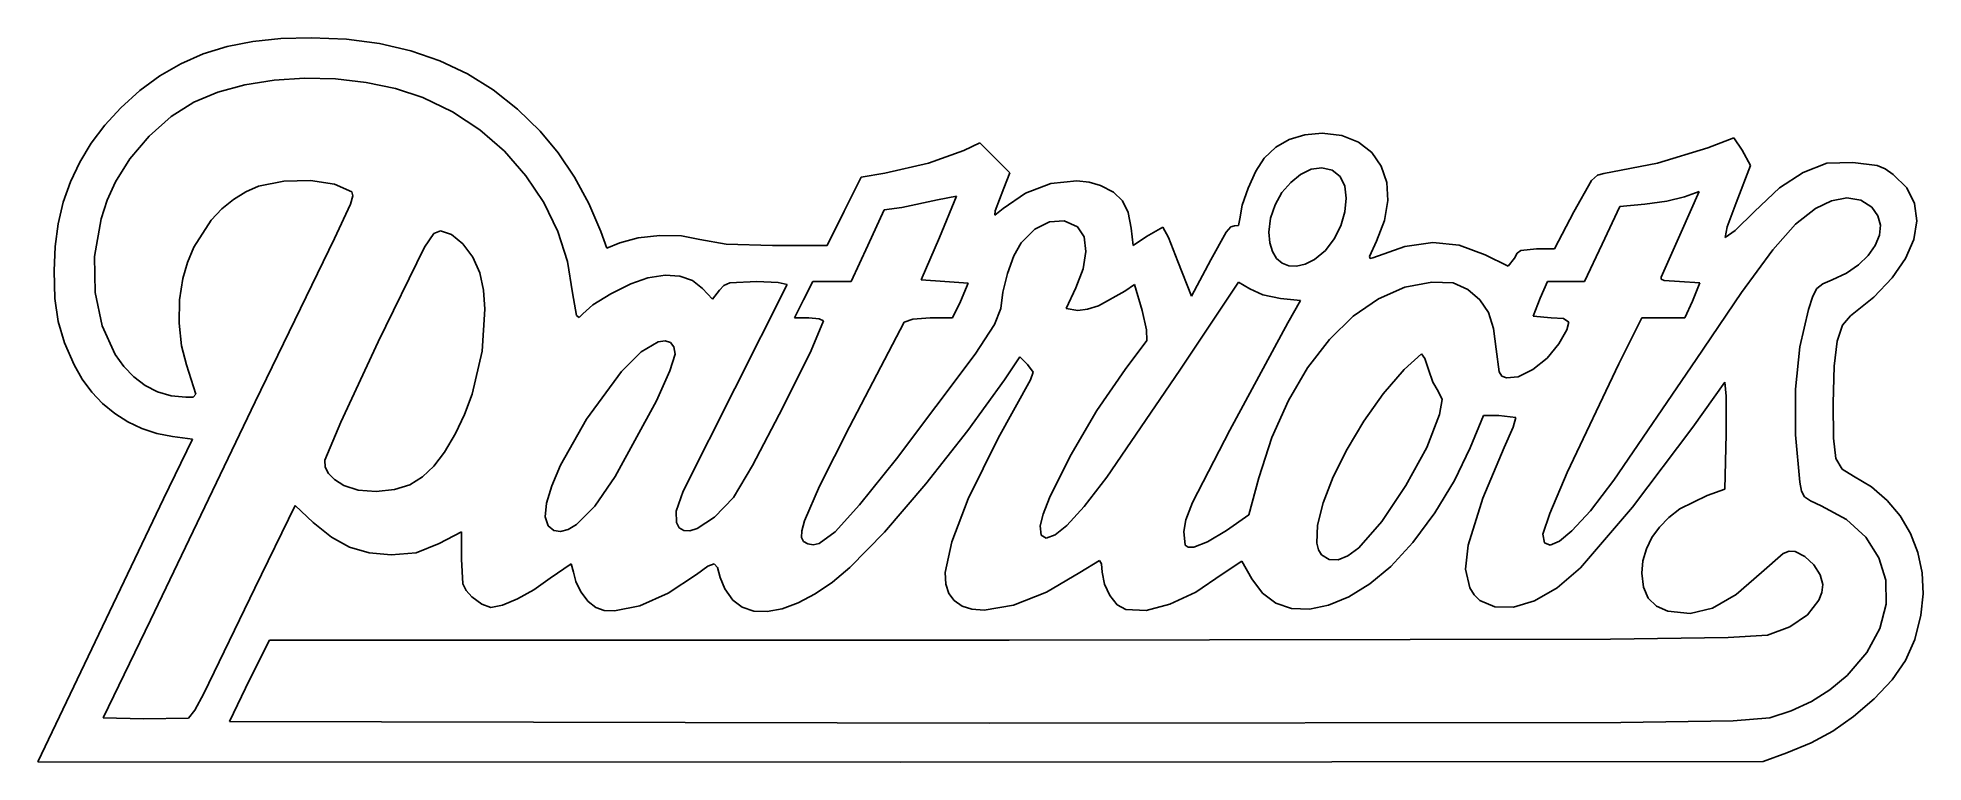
# Model space of a CAD drawing. Extents: x 4 to 151, y 3 to 59.
import ezdxf

# ---------------------------------------------------------------- set-up
doc = ezdxf.new("R2010")
doc.units = 0
doc.header["$MEASUREMENT"] = 0
doc.layers.add('Layer 1', color=7, linetype='Continuous')

msp = doc.modelspace()

# ---------------------------------------------------------------- linework, layer by layer
at = {"layer": 'Layer 1'}
for p, q in [((18.991884, 58.387463), (21.006368, 58.785915)), ((21.006368, 58.785915), (23.183388, 59.015489)), ((23.183388, 59.015489), (25.541111, 59.082872)), ((25.541111, 59.082872), (28.292848, 58.961837)), ((28.292848, 58.961837), (30.877365, 58.622711)), ((15.377853, 57.057177), (17.121768, 57.813446)), ((17.121768, 57.813446), (18.991884, 58.387463)), ((30.877365, 58.622711), (33.30416, 58.061618)), ((33.30416, 58.061618), (35.582729, 57.274681)), ((12.195954, 54.971132), (13.74197, 56.111968)), ((13.74197, 56.111968), (15.377853, 57.057177)), ((25.02898, 55.927974), (22.655285, 55.77441)), ((27.440662, 55.871253), (25.02898, 55.927974)), ((29.825804, 55.60294), (27.440662, 55.871253)), ((35.582729, 57.274681), (37.722567, 56.258026)), ((37.722567, 56.258026), (39.73317, 55.007774)), ((10.721636, 53.627982), (12.195954, 54.971132)), ((18.279963, 54.84165), (16.407391, 54.065066)), ((20.384104, 55.411867), (18.279963, 54.84165)), ((22.655285, 55.77441), (20.384104, 55.411867)), ((32.119878, 55.121731), (29.825804, 55.60294)), ((34.258357, 54.42632), (32.119878, 55.121731)), ((36.57188, 53.318006), (34.258357, 54.42632)), ((39.73317, 55.007774), (41.624035, 53.520049)), ((9.472505, 52.266024), (10.721636, 53.627982)), ((14.64077, 52.931914), (12.915653, 51.402672)), ((16.407391, 54.065066), (14.64077, 52.931914)), ((38.699646, 51.90601), (36.57188, 53.318006)), ((41.624035, 53.520049), (43.404657, 51.790976)), ((8.400981, 50.856412), (9.472505, 52.266024)), ((40.612285, 50.22867), (38.699646, 51.90601)), ((43.404657, 51.790976), (44.79299, 50.120379)), ((101.780544, 51.1533), (102.988858, 51.521333)), ((102.988858, 51.521333), (104.340423, 51.642024)), ((104.340423, 51.642024), (105.885377, 51.456479)), ((105.885377, 51.456479), (107.182686, 50.937744)), ((7.503578, 49.39065), (8.400981, 50.856412)), ((12.915653, 51.402672), (11.40596, 49.653598)), ((42.280425, 48.324324), (40.612285, 50.22867)), ((44.79299, 50.120379), (46.064604, 48.221269)), ((73.65738, 49.296242), (76.417162, 50.300937)), ((76.417162, 50.300937), (77.659171, 50.884751)), ((77.659171, 50.884751), (78.8264, 49.717521)), ((99.822982, 49.687889), (100.722809, 50.541095)), ((100.722809, 50.541095), (101.780544, 51.1533)), ((107.182686, 50.937744), (108.210935, 50.128504)), ((108.210935, 50.128504), (108.948706, 49.071443)), ((130.475058, 49.293953), (134.396742, 50.504381)), ((134.396742, 50.504381), (136.437257, 51.288512)), ((136.437257, 51.288512), (137.090398, 50.317539)), ((137.090398, 50.317539), (137.724444, 49.112782)), ((6.776808, 47.860242), (7.503578, 49.39065)), ((11.40596, 49.653598), (10.28561, 47.86095)), ((68.405719, 48.220854), (70.256747, 48.533423)), ((70.256747, 48.533423), (73.65738, 49.296242)), ((78.8264, 49.717521), (79.993631, 48.550292)), ((79.993631, 48.550292), (79.536914, 47.346812)), ((98.568339, 47.366268), (99.180081, 48.689443)), ((99.180081, 48.689443), (99.822982, 49.687889)), ((103.492093, 48.825506), (102.664253, 48.43031)), ((104.329232, 48.953312), (103.492093, 48.825506)), ((105.132116, 48.771116), (104.329232, 48.953312)), ((105.747893, 48.272479), (105.132116, 48.771116)), ((108.948706, 49.071443), (109.374584, 47.809246)), ((126.294444, 48.489528), (130.475058, 49.293953)), ((137.724444, 49.112782), (136.606537, 46.208577)), ((139.979307, 47.391589), (141.823152, 48.566473)), ((141.823152, 48.566473), (143.668551, 49.291951)), ((143.668551, 49.291951), (145.708901, 49.346669)), ((145.708901, 49.346669), (147.609614, 49.113274)), ((147.609614, 49.113274), (148.234586, 48.85179)), ((148.234586, 48.85179), (148.857837, 48.431218)), ((6.217183, 46.256691), (6.776808, 47.860242)), ((10.28561, 47.86095), (9.657057, 46.416455)), ((19.483241, 46.484521), (20.445061, 47.079278)), ((20.445061, 47.079278), (21.454518, 47.502924)), ((21.454518, 47.502924), (23.411072, 47.896566)), ((23.411072, 47.896566), (25.496, 47.941146)), ((25.496, 47.941146), (27.372912, 47.657005)), ((27.372912, 47.657005), (28.705415, 47.064484)), ((28.705415, 47.064484), (28.78103, 46.767152)), ((43.674696, 46.23131), (42.280425, 48.324324)), ((46.064604, 48.221269), (47.182614, 46.154855)), ((67.083601, 45.559316), (68.405719, 48.220854)), ((79.536914, 47.346812), (78.86656, 45.578889)), ((81.229972, 46.975261), (83.207369, 47.711163)), ((83.207369, 47.711163), (85.217955, 47.922827)), ((85.217955, 47.922827), (86.177317, 47.818199)), ((86.177317, 47.818199), (87.074923, 47.565867)), ((87.074923, 47.565867), (88.072007, 47.055294)), ((88.072007, 47.055294), (88.775003, 46.3701)), ((98.110951, 46.025347), (98.568339, 47.366268)), ((101.889264, 47.810335), (101.21068, 47.008192)), ((102.664253, 48.43031), (101.889264, 47.810335)), ((106.107011, 47.511198), (105.747893, 48.272479)), ((106.224967, 46.565043), (106.107011, 47.511198)), ((109.374584, 47.809246), (109.467152, 46.384598)), ((123.955841, 45.508333), (125.343261, 47.94688)), ((125.343261, 47.94688), (125.796185, 48.356782)), ((125.796185, 48.356782), (126.294444, 48.489528)), ((132.312153, 43.935425), (133.727038, 47.089739)), ((133.727038, 47.089739), (132.580707, 46.68529)), ((138.03131, 45.546836), (139.979307, 47.391589)), ((148.857837, 48.431218), (149.906068, 47.370069)), ((149.906068, 47.370069), (150.514841, 46.149098)), ((5.821216, 44.571501), (6.217183, 46.256691)), ((9.657057, 46.416455), (9.181368, 44.952848)), ((17.761541, 44.8533), (18.583815, 45.736559)), ((18.583815, 45.736559), (19.483241, 46.484521)), ((28.603101, 46.119179), (27.362802, 43.43678)), ((28.78103, 46.767152), (28.603101, 46.119179)), ((44.765726, 43.987965), (43.674696, 46.23131)), ((47.182614, 46.154855), (48.110137, 43.982346)), ((65.761486, 42.897778), (67.083601, 45.559316)), ((70.213742, 45.676479), (68.924627, 42.876017)), ((71.584092, 45.861039), (70.213742, 45.676479)), ((74.355274, 46.434006), (71.584092, 45.861039)), ((75.8437, 46.734818), (74.355274, 46.434006)), ((74.513426, 43.504709), (75.8437, 46.734818)), ((78.841897, 45.253934), (79.472573, 45.759506)), ((78.86656, 45.578889), (78.841897, 45.253934)), ((79.472573, 45.759506), (81.229972, 46.975261)), ((88.775003, 46.3701), (89.224652, 45.453676)), ((97.931111, 44.973663), (98.110951, 46.025347)), ((100.672054, 46.066491), (100.316939, 45.027843)), ((101.21068, 47.008192), (100.672054, 46.066491)), ((106.117256, 45.511784), (106.224967, 46.565043)), ((109.467152, 46.384598), (109.204994, 44.840184)), ((127.537687, 45.918681), (126.15959, 42.997119)), ((129.486031, 46.099761), (127.537687, 45.918681)), ((131.198783, 46.346455), (129.486031, 46.099761)), ((132.580707, 46.68529), (131.198783, 46.346455)), ((136.606537, 46.208577), (135.897753, 44.340636)), ((142.789142, 45.764308), (141.238996, 44.547579)), ((144.036697, 46.368543), (142.789142, 45.764308)), ((145.239346, 46.589547), (144.036697, 46.368543)), ((146.317537, 46.42534), (145.239346, 46.589547)), ((147.191716, 45.87394), (146.317537, 46.42534)), ((147.660642, 45.20992), (147.191716, 45.87394)), ((150.514841, 46.149098), (150.69456, 44.802723)), ((5.58542, 42.796177), (5.821216, 44.571501)), ((9.181368, 44.952848), (8.668539, 42.029733)), ((16.407482, 42.752515), (17.761541, 44.8533)), ((81.947551, 44.156907), (80.883179, 43.098736)), ((83.104724, 44.735455), (81.947551, 44.156907)), ((84.24793, 44.804328), (83.104724, 44.735455)), ((85.270402, 44.333479), (84.24793, 44.804328)), ((85.787351, 43.551428), (85.270402, 44.333479)), ((89.224652, 45.453676), (89.461696, 44.249411)), ((89.461696, 44.249411), (89.605556, 42.886719)), ((90.648917, 43.597804), (91.918917, 44.30836)), ((91.918917, 44.30836), (92.356744, 43.520565)), ((96.862078, 43.9135), (97.233496, 44.34161)), ((97.233496, 44.34161), (97.506209, 44.41155)), ((97.506209, 44.41155), (97.835079, 44.449246)), ((97.835079, 44.449246), (97.931111, 44.973663)), ((100.316939, 45.027843), (100.188889, 43.934859)), ((105.286823, 43.395035), (105.799376, 44.429191)), ((105.799376, 44.429191), (106.117256, 45.511784)), ((109.204994, 44.840184), (108.566692, 43.218688)), ((122.463904, 42.615556), (123.955841, 45.508333)), ((135.897753, 44.340636), (135.763483, 43.508055)), ((136.543034, 44.067645), (138.03131, 45.546836)), ((141.238996, 44.547579), (139.468934, 42.55461)), ((147.849443, 44.468973), (147.660642, 45.20992)), ((147.775714, 43.683203), (147.849443, 44.468973)), ((150.69456, 44.802723), (150.45563, 43.365364)), ((5.506308, 40.922222), (5.58542, 42.796177)), ((15.905212, 41.570802), (16.407482, 42.752515)), ((27.362802, 43.43678), (21.190269, 30.691904)), ((30.762222, 35.383822), (34.37429, 42.770019)), ((34.37429, 42.770019), (35.100929, 43.820358)), ((35.100929, 43.820358), (35.621149, 44.021082)), ((35.621149, 44.021082), (36.49185, 43.752273)), ((36.49185, 43.752273), (37.379067, 43.025568)), ((37.379067, 43.025568), (38.153967, 41.978457)), ((45.524145, 41.632629), (44.765726, 43.987965)), ((48.110137, 43.982346), (48.598867, 42.668025)), ((48.598867, 42.668025), (49.596147, 43.084715)), ((49.596147, 43.084715), (51.027339, 43.489298)), ((51.027339, 43.489298), (52.714946, 43.677576)), ((52.714946, 43.677576), (54.404595, 43.638325)), ((54.404595, 43.638325), (55.841914, 43.36032)), ((55.841914, 43.36032), (57.880124, 42.999469)), ((57.880124, 42.999469), (61.508773, 42.897778)), ((61.508773, 42.897778), (65.761486, 42.897778)), ((68.924627, 42.876017), (67.635512, 40.075556)), ((73.095556, 40.218874), (74.513426, 43.504709)), ((80.883179, 43.098736), (80.322552, 42.089919)), ((85.935159, 42.42212), (85.787351, 43.551428)), ((89.605556, 42.886719), (90.648917, 43.597804)), ((92.356744, 43.520565), (93.091133, 41.627249)), ((95.66919, 41.760634), (96.862078, 43.9135)), ((100.188889, 43.934859), (100.260712, 43.100613)), ((100.260712, 43.100613), (100.466842, 42.410898)), ((104.595094, 42.487086), (105.286823, 43.395035)), ((108.566692, 43.218688), (108.037622, 42.029911)), ((108.298417, 41.921416), (110.778321, 42.80196)), ((110.778321, 42.80196), (112.975082, 43.131896)), ((112.975082, 43.131896), (115.021329, 42.914749)), ((115.021329, 42.914749), (117.049688, 42.154043)), ((126.15959, 42.997119), (124.781493, 40.075556)), ((130.752884, 40.428333), (132.312153, 43.935425)), ((135.763483, 43.508055), (136.543034, 44.067645)), ((146.911056, 42.105617), (147.457053, 42.884716)), ((147.457053, 42.884716), (147.775714, 43.683203)), ((150.45563, 43.365364), (149.808456, 41.871438)), ((8.668539, 42.029733), (8.707046, 39.214482)), ((15.539125, 40.325418), (15.905212, 41.570802)), ((38.153967, 41.978457), (38.687716, 40.74843)), ((45.920581, 39.203638), (45.524145, 41.632629)), ((80.322552, 42.089919), (79.814917, 40.71345)), ((85.717136, 41.062884), (85.935159, 42.42212)), ((93.091133, 41.627249), (94.146892, 38.946667)), ((94.146892, 38.946667), (95.66919, 41.760634)), ((100.466842, 42.410898), (100.793273, 41.874203)), ((100.793273, 41.874203), (101.225998, 41.499017)), ((101.225998, 41.499017), (101.751008, 41.293826)), ((101.751008, 41.293826), (102.354298, 41.26712)), ((102.354298, 41.26712), (103.021859, 41.427387)), ((103.021859, 41.427387), (103.739685, 41.783115)), ((103.739685, 41.783115), (104.595094, 42.487086)), ((103.739685, 41.783115), (103.739685, 41.783115)), ((108.037622, 42.029911), (108.07555, 41.870915)), ((108.07555, 41.870915), (108.298417, 41.921416)), ((117.049688, 42.154043), (118.833987, 41.267692)), ((118.833987, 41.267692), (119.325319, 41.902692)), ((119.325319, 41.902692), (119.542697, 42.277144)), ((119.542697, 42.277144), (119.836214, 42.492961)), ((119.836214, 42.492961), (121.057012, 42.615556)), ((121.057012, 42.615556), (122.463904, 42.615556)), ((139.468934, 42.55461), (137.037041, 39.225704)), ((145.207443, 40.734006), (146.155321, 41.378012)), ((146.155321, 41.378012), (146.911056, 42.105617)), ((149.808456, 41.871438), (148.763442, 40.355363)), ((5.579118, 38.756161), (5.506308, 40.922222)), ((15.296789, 38.653368), (15.539125, 40.325418)), ((38.687716, 40.74843), (38.967896, 39.406578)), ((50.459227, 39.907717), (48.891773, 39.120766)), ((51.773988, 40.379362), (50.459227, 39.907717)), ((53.128701, 40.572174), (51.773988, 40.379362)), ((54.284353, 40.495751), (53.128701, 40.572174)), ((55.254999, 40.147285), (54.284353, 40.495751)), ((56.054693, 39.523967), (55.254999, 40.147285)), ((57.71619, 39.763495), (57.359581, 39.392943)), ((58.184455, 39.968822), (57.71619, 39.763495)), ((60.274928, 40.075556), (58.184455, 39.968822)), ((58.562799, 31.748394), (62.653333, 39.85293)), ((61.954677, 40.010159), (60.274928, 40.075556)), ((62.653333, 39.85293), (61.954677, 40.010159)), ((64.638397, 40.075556), (63.923333, 38.664444)), ((66.136955, 40.075556), (64.638397, 40.075556)), ((67.635512, 40.075556), (66.136955, 40.075556)), ((74.93, 40.075556), (73.095556, 40.218874)), ((76.764444, 39.941994), (74.93, 40.075556)), ((76.143762, 38.530883), (76.764444, 39.941994)), ((79.814917, 40.71345), (79.446043, 39.247478)), ((85.136592, 39.591049), (85.717136, 41.062884)), ((89.710491, 39.834547), (88.952468, 39.330611)), ((90.306505, 37.833247), (89.710491, 39.834547)), ((97.813055, 40.029851), (93.255121, 33.169027)), ((98.704214, 39.520874), (97.813055, 40.029851)), ((112.883524, 40.023874), (110.776739, 39.63883)), ((114.566139, 39.986478), (112.883524, 40.023874)), ((115.695851, 39.464012), (114.566139, 39.986478)), ((121.899942, 40.075556), (121.345525, 38.782158)), ((123.340718, 40.075556), (121.899942, 40.075556)), ((124.781493, 40.075556), (123.340718, 40.075556)), ((130.770733, 40.264602), (130.752884, 40.428333)), ((130.999341, 40.155403), (130.770733, 40.264602)), ((132.190916, 40.075556), (130.999341, 40.155403)), ((133.773333, 39.97032), (132.190916, 40.075556)), ((133.195684, 38.559209), (133.773333, 39.97032)), ((142.906189, 39.527298), (143.356976, 39.892089)), ((143.356976, 39.892089), (144.085019, 40.205705)), ((144.085019, 40.205705), (145.207443, 40.734006)), ((148.763442, 40.355363), (147.330992, 38.85156)), ((5.833469, 36.955408), (5.579118, 38.756161)), ((8.707046, 39.214482), (9.256807, 36.629971)), ((15.269834, 36.835816), (15.296789, 38.653368)), ((38.967896, 39.406578), (39.086781, 37.912371)), ((46.223179, 37.430181), (45.920581, 39.203638)), ((47.503228, 38.259205), (46.725191, 37.56373)), ((48.891773, 39.120766), (47.503228, 38.259205)), ((56.822636, 38.71033), (56.054693, 39.523967)), ((57.359581, 39.392943), (56.822636, 38.71033)), ((63.923333, 38.664444), (63.20827, 37.253333)), ((75.523082, 37.253333), (76.143762, 38.530883)), ((79.446043, 39.247478), (79.301704, 37.97015)), ((84.384444, 37.968271), (85.136592, 39.591049)), ((88.952468, 39.330611), (86.90491, 38.196366)), ((99.726376, 39.037179), (98.704214, 39.520874)), ((101.089722, 38.754654), (99.726376, 39.037179)), ((102.657755, 38.592819), (101.089722, 38.754654)), ((101.672743, 36.864743), (102.657755, 38.592819)), ((108.721864, 38.741368), (106.753211, 37.370318)), ((110.776739, 39.63883), (108.721864, 38.741368)), ((116.639204, 38.656289), (115.695851, 39.464012)), ((117.295159, 37.670452), (116.639204, 38.656289)), ((121.345525, 38.782158), (120.791111, 37.371047)), ((132.618031, 37.253333), (133.195684, 38.559209)), ((137.037041, 39.225704), (133.501401, 34.001164)), ((142.242983, 37.902107), (142.584308, 38.925811)), ((142.584308, 38.925811), (142.906189, 39.527298)), ((147.330992, 38.85156), (145.521511, 37.394444)), ((6.315952, 35.301528), (5.833469, 36.955408)), ((15.449501, 35.077822), (15.269834, 36.835816)), ((39.086781, 37.912371), (38.867467, 34.643646)), ((46.44344, 37.270438), (46.223179, 37.430181)), ((46.725191, 37.56373), (46.44344, 37.270438)), ((63.20827, 37.253333), (64.341911, 37.253333)), ((64.341911, 37.253333), (65.142548, 37.179898)), ((65.475556, 37.00334), (64.507301, 34.711923)), ((65.142548, 37.179898), (65.475556, 37.00334)), ((67.503974, 28.758896), (71.756631, 36.900556)), ((71.756631, 36.900556), (72.434832, 37.157207)), ((72.434832, 37.157207), (73.779431, 37.253333)), ((73.779431, 37.253333), (75.523082, 37.253333)), ((79.301704, 37.97015), (78.808566, 36.736938)), ((85.312549, 37.817778), (84.384444, 37.968271)), ((86.051487, 37.912472), (85.312549, 37.817778)), ((86.90491, 38.196366), (86.051487, 37.912472)), ((90.66466, 36.31771), (90.306505, 37.833247)), ((97.139029, 28.504444), (101.672743, 36.864743)), ((106.753211, 37.370318), (104.905095, 35.56451)), ((117.704887, 36.420113), (117.295159, 37.670452)), ((120.791111, 37.371047), (122.202222, 37.253333)), ((122.202222, 37.253333), (123.16458, 37.191172)), ((123.16458, 37.191172), (123.558089, 36.917846)), ((123.558089, 36.917846), (123.420251, 36.303094)), ((127.461868, 33.655), (129.261816, 37.253333)), ((129.261816, 37.253333), (130.939924, 37.253333)), ((130.939924, 37.253333), (132.618031, 37.253333)), ((141.576139, 34.987504), (142.242983, 37.902107)), ((145.521511, 37.394444), (144.885875, 36.665382)), ((7.073155, 33.576085), (6.315952, 35.301528)), ((9.256807, 36.629971), (10.277744, 34.399074)), ((27.851901, 29.109831), (30.762222, 35.383822)), ((51.256405, 34.599267), (52.595659, 35.372691)), ((52.595659, 35.372691), (53.131162, 35.458571)), ((53.131162, 35.458571), (53.544278, 35.333318)), ((53.544278, 35.333318), (53.810282, 34.988999)), ((78.808566, 36.736938), (77.310127, 34.405782)), ((88.988065, 33.210367), (90.688803, 35.484307)), ((90.688803, 35.484307), (90.66466, 36.31771)), ((104.905095, 35.56451), (103.211828, 33.362773)), ((117.90956, 34.818881), (117.704887, 36.420113)), ((123.420251, 36.303094), (122.788567, 35.216651)), ((144.476345, 35.42771), (144.25185, 33.474753)), ((144.885875, 36.665382), (144.476345, 35.42771)), ((10.277744, 34.399074), (10.952377, 33.45463)), ((15.827034, 33.584444), (15.449501, 35.077822)), ((38.867467, 34.643646), (38.083385, 31.295762)), ((49.724335, 33.076515), (51.256405, 34.599267)), ((53.904444, 34.417679), (53.505162, 33.108873)), ((53.810282, 34.988999), (53.904444, 34.417679)), ((64.507301, 34.711923), (62.310138, 30.261685)), ((77.310127, 34.405782), (71.156322, 26.246667)), ((79.572033, 32.41609), (80.77881, 34.211066)), ((80.77881, 34.211066), (81.377528, 33.612349)), ((110.738144, 33.231667), (112.090104, 34.431111)), ((112.090104, 34.431111), (112.334052, 34.078774)), ((112.334052, 34.078774), (112.622042, 33.231667)), ((118.127269, 33.033393), (117.90956, 34.818881)), ((121.879643, 34.115803), (120.758333, 33.216809)), ((122.788567, 35.216651), (121.879643, 34.115803)), ((133.501401, 34.001164), (127.084275, 24.598801)), ((141.238332, 31.693722), (141.576139, 34.987504)), ((7.706967, 32.466029), (7.073155, 33.576085)), ((8.450575, 31.461882), (7.706967, 32.466029)), ((10.952377, 33.45463), (11.729775, 32.644668)), ((11.729775, 32.644668), (12.604927, 31.984548)), ((16.564922, 31.300058), (15.827034, 33.584444)), ((46.997413, 29.360048), (49.724335, 33.076515)), ((53.505162, 33.108873), (52.451418, 30.787236)), ((76.727869, 28.457242), (79.572033, 32.41609)), ((81.60635, 32.421339), (79.080588, 27.873976)), ((81.377528, 33.612349), (81.807807, 33.01475)), ((81.807807, 33.01475), (81.60635, 32.421339)), ((86.791719, 30.035145), (88.988065, 33.210367)), ((93.255121, 33.169027), (87.560742, 24.830729)), ((103.211828, 33.362773), (101.707724, 30.803939)), ((109.097604, 31.314727), (110.738144, 33.231667)), ((112.622042, 33.231667), (112.980432, 32.235773)), ((118.344451, 32.711767), (118.127269, 33.033393)), ((118.707301, 32.563201), (118.344451, 32.711767)), ((119.631823, 32.654374), (118.707301, 32.563201)), ((120.758333, 33.216809), (119.631823, 32.654374)), ((123.449154, 25.181746), (127.461868, 33.655)), ((144.25185, 33.474753), (144.17132, 30.599832)), ((9.295539, 30.569775), (8.450575, 31.461882)), ((12.604927, 31.984548), (13.572822, 31.489629)), ((13.572822, 31.489629), (14.628451, 31.17527)), ((14.628451, 31.17527), (15.766805, 31.056831)), ((15.766805, 31.056831), (16.361245, 31.065181)), ((16.361245, 31.065181), (16.564922, 31.300058)), ((38.083385, 31.295762), (37.496309, 29.702605)), ((54.540327, 23.728431), (58.562799, 31.748394)), ((107.595009, 29.203245), (109.097604, 31.314727)), ((112.980432, 32.235773), (113.393635, 31.525715)), ((113.393635, 31.525715), (113.704713, 30.878963)), ((113.704713, 30.878963), (113.497718, 29.717492)), ((133.221439, 28.728803), (135.733945, 32.241256)), ((135.733945, 32.241256), (135.83481, 31.131949)), ((135.83481, 31.131949), (135.825936, 28.17136)), ((141.235499, 28.140099), (141.238332, 31.693722)), ((10.233419, 29.795837), (9.295539, 30.569775)), ((11.255774, 29.146197), (10.233419, 29.795837)), ((21.190269, 30.691904), (13.012781, 13.687778)), ((37.496309, 29.702605), (36.788144, 28.222222)), ((52.451418, 30.787236), (49.24517, 24.876102)), ((62.310138, 30.261685), (59.94547, 25.740102)), ((84.694002, 26.468687), (86.791719, 30.035145)), ((101.707724, 30.803939), (100.427095, 27.926836)), ((113.497718, 29.717492), (112.492557, 27.147587)), ((115.880831, 27.125309), (116.920391, 29.633333)), ((116.920391, 29.633333), (118.103159, 29.633333)), ((118.103159, 29.633333), (119.432273, 29.486984)), ((119.432273, 29.486984), (119.226611, 28.73983)), ((144.17132, 30.599832), (144.192948, 27.86604)), ((12.354165, 28.626985), (11.255774, 29.146197)), ((13.520151, 28.24433), (12.354165, 28.626985)), ((14.745293, 28.004361), (13.520151, 28.24433)), ((16.289461, 27.798889), (14.745293, 28.004361)), ((26.601269, 26.14663), (27.851901, 29.109831)), ((36.788144, 28.222222), (35.928879, 26.777232)), ((44.967885, 25.752641), (46.997413, 29.360048)), ((65.178735, 24.117254), (67.503974, 28.758896)), ((73.446655, 24.302217), (76.727869, 28.457242)), ((94.240502, 22.859346), (97.139029, 28.504444)), ((100.427095, 27.926836), (99.404255, 24.770294)), ((106.280805, 27.010416), (107.595009, 29.203245)), ((119.226611, 28.73983), (118.526633, 27.148993)), ((128.526059, 22.492655), (133.221439, 28.728803)), ((135.825936, 28.17136), (135.738918, 23.892434)), ((141.573577, 24.445973), (141.235499, 28.140099)), ((14.040328, 23.142222), (16.289461, 27.798889)), ((35.928879, 26.777232), (35.096149, 25.682733)), ((79.080588, 27.873976), (76.7505, 23.144627)), ((83.086061, 23.229375), (84.694002, 26.468687)), ((105.205439, 24.849437), (106.280805, 27.010416)), ((112.492557, 27.147587), (110.874591, 24.172467)), ((114.64896, 24.571337), (115.880831, 27.125309)), ((118.526633, 27.148993), (116.853178, 23.185638)), ((144.192948, 27.86604), (144.384701, 26.29564)), ((26.641812, 25.607063), (26.601269, 26.14663)), ((26.896624, 25.107551), (26.641812, 25.607063)), ((27.373719, 24.637477), (26.896624, 25.107551)), ((35.096149, 25.682733), (34.223108, 24.86374)), ((44.294598, 24.158839), (44.967885, 25.752641)), ((59.94547, 25.740102), (58.4747, 23.23465)), ((71.156322, 26.246667), (68.278253, 22.673385)), ((122.093058, 22.010166), (123.449154, 25.181746)), ((144.384701, 26.29564), (144.869061, 25.451154)), ((144.869061, 25.451154), (145.768512, 24.895104)), ((28.081111, 24.186224), (27.373719, 24.637477)), ((29.208155, 23.828024), (28.081111, 24.186224)), ((28.081111, 24.186224), (28.081111, 24.186224)), ((30.618979, 23.720464), (29.208155, 23.828024)), ((32.051318, 23.860544), (30.618979, 23.720464)), ((33.24291, 24.245265), (32.051318, 23.860544)), ((34.223108, 24.86374), (33.24291, 24.245265)), ((43.891605, 22.795107), (44.294598, 24.158839)), ((49.24517, 24.876102), (47.666729, 22.576774)), ((54.001516, 22.175588), (54.540327, 23.728431)), ((64.000446, 21.439158), (65.178735, 24.117254)), ((70.220613, 20.549193), (73.446655, 24.302217)), ((87.560742, 24.830729), (85.802072, 22.54135)), ((99.404255, 24.770294), (98.629318, 21.887186)), ((104.419356, 22.833503), (105.205439, 24.849437)), ((110.874591, 24.172467), (108.996313, 21.374204)), ((113.114538, 22.039211), (114.64896, 24.571337)), ((127.084275, 24.598801), (125.255147, 22.218933)), ((135.738918, 23.892434), (134.337834, 23.399025)), ((141.700806, 23.748236), (141.573577, 24.445973)), ((141.930443, 23.306695), (141.700806, 23.748236)), ((145.768512, 24.895104), (147.158441, 24.064023)), ((147.158441, 24.064023), (148.367499, 23.024373)), ((4.233333, 2.634731), (14.040328, 23.142222)), ((21.151619, 16.177113), (24.311158, 22.617557)), ((24.311158, 22.617557), (25.711495, 21.307707)), ((43.790887, 21.729045), (43.891605, 22.795107)), ((47.666729, 22.576774), (46.216826, 21.129494)), ((54.024098, 21.292789), (54.001516, 22.175588)), ((58.4747, 23.23465), (56.971158, 21.709933)), ((68.278253, 22.673385), (66.375594, 20.579204)), ((76.7505, 23.144627), (75.469035, 19.802274)), ((82.587991, 21.956891), (83.086061, 23.229375)), ((85.802072, 22.54135), (84.452045, 21.06939)), ((93.716187, 21.502605), (94.240502, 22.859346)), ((103.973003, 21.075811), (104.419356, 22.833503)), ((116.853178, 23.185638), (115.719654, 19.536263)), ((125.255147, 22.218933), (123.807985, 20.64584)), ((124.46602, 17.763326), (128.526059, 22.492655)), ((132.226223, 22.35826), (131.357709, 21.692605)), ((134.337834, 23.399025), (132.226223, 22.35826)), ((142.394136, 22.974422), (141.930443, 23.306695)), ((143.22353, 22.604487), (142.394136, 22.974422)), ((145.205525, 21.520595), (143.22353, 22.604487)), ((148.367499, 23.024373), (149.381262, 21.8059)), ((25.711495, 21.307707), (27.129594, 20.150532)), ((44.024426, 21.028256), (43.790887, 21.729045)), ((44.45896, 20.685872), (44.024426, 21.028256)), ((44.024426, 21.028256), (44.024426, 21.028256)), ((44.975909, 20.593558), (44.45896, 20.685872)), ((45.565216, 20.743902), (44.975909, 20.593558)), ((46.216826, 21.129494), (45.565216, 20.743902)), ((54.232292, 20.876885), (54.024098, 21.292789)), ((54.581133, 20.667131), (54.232292, 20.876885)), ((55.050031, 20.654543), (54.581133, 20.667131)), ((55.618394, 20.830136), (55.050031, 20.654543)), ((56.971158, 21.709933), (55.618394, 20.830136)), ((63.760738, 20.140199), (63.776292, 20.653812)), ((63.776292, 20.653812), (64.000446, 21.439158)), ((66.375594, 20.579204), (65.13703, 19.666079)), ((82.359046, 21.035586), (82.587991, 21.956891)), ((82.43494, 20.314537), (82.359046, 21.035586)), ((84.452045, 21.06939), (83.529467, 20.332215)), ((93.573496, 20.602222), (93.716187, 21.502605)), ((93.669225, 19.51869), (93.573496, 20.602222)), ((96.875366, 20.663693), (95.406814, 19.783743)), ((98.629318, 21.887186), (96.875366, 20.663693)), ((103.916826, 19.689557), (103.973003, 21.075811)), ((108.996313, 21.374204), (107.210214, 19.334872)), ((111.415393, 19.735073), (113.114538, 22.039211)), ((121.54931, 20.398043), (122.093058, 22.010166)), ((123.807985, 20.64584), (122.835373, 19.838793)), ((130.626381, 20.944773), (130.041481, 20.125765)), ((131.357709, 21.692605), (130.626381, 20.944773)), ((146.712906, 20.147996), (145.205525, 21.520595)), ((149.381262, 21.8059), (150.18531, 20.438346)), ((27.129594, 20.150532), (28.542127, 19.373849)), ((28.542127, 19.373849), (30.055097, 18.933563)), ((33.728017, 18.931115), (35.513953, 19.664556)), ((35.513953, 19.664556), (37.253333, 20.561331)), ((37.253333, 20.561331), (37.253333, 18.4434)), ((63.927738, 19.825266), (63.760738, 20.140199)), ((64.251245, 19.635964), (63.927738, 19.825266)), ((64.669497, 19.559273), (64.251245, 19.635964)), ((65.13703, 19.666079), (64.669497, 19.559273)), ((67.541964, 17.796352), (70.220613, 20.549193)), ((75.469035, 19.802274), (74.968518, 17.395986)), ((82.84109, 20.080339), (82.43494, 20.314537)), ((83.529467, 20.332215), (82.84109, 20.080339)), ((93.901033, 19.383347), (93.669225, 19.51869)), ((94.33904, 19.386211), (93.901033, 19.383347)), ((95.406814, 19.783743), (94.33904, 19.386211)), ((104.050817, 19.171093), (103.916826, 19.689557)), ((104.30127, 18.787937), (104.050817, 19.171093)), ((107.210214, 19.334872), (106.35656, 18.698022)), ((109.689352, 17.865067), (111.415393, 19.735073)), ((115.719654, 19.536263), (115.520006, 17.650402)), ((121.663138, 19.710189), (121.54931, 20.398043)), ((122.106125, 19.525341), (121.663138, 19.710189)), ((122.835373, 19.838793), (122.106125, 19.525341)), ((129.612252, 19.246585), (129.347937, 18.318235)), ((130.041481, 20.125765), (129.612252, 19.246585)), ((147.736011, 18.549764), (146.712906, 20.147996)), ((150.18531, 20.438346), (150.765221, 18.951457)), ((30.055097, 18.933563), (31.774508, 18.785578)), ((31.774508, 18.785578), (33.728017, 18.931115)), ((37.253333, 18.4434), (37.378854, 16.5222)), ((44.186675, 16.947913), (45.816624, 18.062222)), ((45.816624, 18.062222), (46.003278, 17.427222)), ((55.586269, 17.233053), (56.459245, 17.89125)), ((56.459245, 17.89125), (56.949632, 18.086558)), ((56.949632, 18.086558), (57.216715, 17.799732)), ((57.216715, 17.799732), (57.419779, 17.011526)), ((66.170866, 16.649282), (67.541964, 17.796352)), ((85.467712, 17.410357), (86.994097, 18.344444)), ((86.994097, 18.344444), (87.144534, 18.07501)), ((87.144534, 18.07501), (87.207722, 17.427222)), ((96.545011, 17.261922), (98.091856, 18.277775)), ((98.091856, 18.277775), (98.866181, 16.916445)), ((104.890055, 18.422292), (104.30127, 18.787937)), ((104.30127, 18.787937), (104.30127, 18.787937)), ((105.579163, 18.393075), (104.890055, 18.422292)), ((106.35656, 18.698022), (105.579163, 18.393075)), ((108.054427, 16.514359), (109.689352, 17.865067)), ((115.520006, 17.650402), (115.85548, 16.206448)), ((122.659765, 16.203133), (124.46602, 17.763326)), ((129.347937, 18.318235), (129.257778, 17.351716)), ((138.595331, 17.396071), (140.262003, 18.8748)), ((140.262003, 18.8748), (140.749791, 19.073178)), ((140.749791, 19.073178), (141.20672, 19.036202)), ((141.20672, 19.036202), (141.95411, 18.659399)), ((141.95411, 18.659399), (142.65185, 17.999561)), ((142.65185, 17.999561), (143.167567, 17.214328)), ((148.265177, 16.788971), (147.736011, 18.549764)), ((150.765221, 18.951457), (151.106574, 17.374977)), ((17.17222, 7.960749), (21.151619, 16.177113)), ((37.378854, 16.5222), (37.626563, 16.0069)), ((42.905193, 16.05948), (44.186675, 16.947913)), ((46.003278, 17.427222), (46.162888, 16.699943)), ((46.162888, 16.699943), (46.571057, 15.886209)), ((53.382612, 15.778599), (55.586269, 17.233053)), ((57.419779, 17.011526), (57.791955, 16.118179)), ((64.815935, 15.725091), (66.170866, 16.649282)), ((74.968518, 17.395986), (75.008392, 16.4959)), ((75.008392, 16.4959), (75.240235, 15.772271)), ((82.868177, 15.866555), (85.467712, 17.410357)), ((87.207722, 17.427222), (87.368123, 16.489855)), ((87.368123, 16.489855), (87.787881, 15.596626)), ((94.506396, 15.879125), (96.545011, 17.261922)), ((98.866181, 16.916445), (99.687155, 15.78099)), ((106.428683, 15.50943), (108.054427, 16.514359)), ((115.85548, 16.206448), (116.197996, 15.655436)), ((120.891502, 15.185619), (122.659765, 16.203133)), ((129.257778, 17.351716), (129.384147, 16.256023)), ((129.384147, 16.256023), (129.763294, 15.395684)), ((136.604767, 15.678322), (138.595331, 17.396071)), ((143.167567, 17.214328), (143.368889, 16.461336)), ((143.368889, 16.461336), (143.287681, 15.841077)), ((148.290742, 14.928692), (148.265177, 16.788971)), ((151.106574, 17.374977), (151.194947, 15.73865)), ((37.626563, 16.0069), (38.078291, 15.500514)), ((38.078291, 15.500514), (38.853825, 14.919707)), ((38.853825, 14.919707), (39.559958, 14.681753)), ((39.559958, 14.681753), (40.458598, 14.861142)), ((40.458598, 14.861142), (41.618088, 15.342137)), ((41.618088, 15.342137), (42.905193, 16.05948)), ((46.571057, 15.886209), (47.124917, 15.151579)), ((47.124917, 15.151579), (47.721605, 14.661614)), ((49.193057, 14.408778), (51.165801, 14.809141)), ((51.165801, 14.809141), (53.382612, 15.778599)), ((57.791955, 16.118179), (58.412865, 15.247637)), ((58.412865, 15.247637), (59.150667, 14.689342)), ((62.253647, 14.573006), (63.50194, 15.030694)), ((63.50194, 15.030694), (64.815935, 15.725091)), ((75.240235, 15.772271), (75.662958, 15.205912)), ((75.662958, 15.205912), (76.275472, 14.777638)), ((76.275472, 14.777638), (77.040898, 14.530616)), ((77.987151, 14.468597), (80.279688, 14.858769)), ((80.279688, 14.858769), (82.868177, 15.866555)), ((87.787881, 15.596626), (88.37798, 14.888676)), ((88.37798, 14.888676), (89.049403, 14.507145)), ((90.614354, 14.448727), (92.481431, 14.923723)), ((92.481431, 14.923723), (94.506396, 15.879125)), ((99.687155, 15.78099), (100.731504, 15.010088)), ((100.731504, 15.010088), (101.963531, 14.60061)), ((103.347536, 14.549427), (104.84782, 14.85341)), ((104.84782, 14.85341), (106.428683, 15.50943)), ((116.197996, 15.655436), (116.643221, 15.221198)), ((116.643221, 15.221198), (117.800376, 14.711446)), ((117.800376, 14.711446), (119.244088, 14.693988)), ((119.244088, 14.693988), (120.891502, 15.185619)), ((129.763294, 15.395684), (130.395277, 14.770615)), ((130.395277, 14.770615), (131.280157, 14.380726)), ((134.769504, 14.622743), (136.604767, 15.678322)), ((143.05201, 15.235208), (142.165005, 14.110381)), ((143.287681, 15.841077), (143.05201, 15.235208)), ((147.803043, 13.032001), (148.290742, 14.928692)), ((151.194947, 15.73865), (151.01592, 14.072221)), ((13.012781, 13.687778), (9.323131, 6.067778)), ((47.721605, 14.661614), (48.378593, 14.44829)), ((48.378593, 14.44829), (49.193057, 14.408778)), ((59.150667, 14.689342), (60.053243, 14.395415)), ((60.053243, 14.395415), (61.095826, 14.358941)), ((61.095826, 14.358941), (62.253647, 14.573006)), ((77.040898, 14.530616), (77.987151, 14.468597)), ((89.049403, 14.507145), (90.614354, 14.448727)), ((101.963531, 14.60061), (103.347536, 14.549427)), ((131.280157, 14.380726), (133.018361, 14.199991)), ((133.018361, 14.199991), (134.769504, 14.622743)), ((142.165005, 14.110381), (140.803318, 13.174328)), ((151.01592, 14.072221), (150.528662, 12.183186)), ((22.300271, 12.135556), (20.745691, 9.035813)), ((79.950855, 12.135556), (22.300271, 12.135556)), ((126.806291, 12.208363), (79.950855, 12.135556)), ((135.976242, 12.324048), (126.806291, 12.208363)), ((139.062395, 12.514524), (135.976242, 12.324048)), ((140.803318, 13.174328), (139.062395, 12.514524)), ((146.792418, 11.16197), (147.803043, 13.032001)), ((150.528662, 12.183186), (149.802372, 10.549111)), ((145.249203, 9.381673), (146.792418, 11.16197)), ((149.802372, 10.549111), (148.767592, 9.046275)), ((20.745691, 9.035813), (19.191111, 5.790257)), ((143.913349, 8.265265), (145.249203, 9.381673)), ((148.767592, 9.046275), (147.354866, 7.550954)), ((16.486925, 6.665728), (17.17222, 7.960749)), ((142.470325, 7.344149), (143.913349, 8.265265)), ((147.354866, 7.550954), (145.759631, 6.169408)), ((9.323131, 6.067778), (12.475976, 5.98748)), ((12.475976, 5.98748), (15.990591, 6.046007)), ((15.990591, 6.046007), (16.486925, 6.665728)), ((136.376716, 5.844952), (139.222113, 6.065427)), ((139.222113, 6.065427), (140.909968, 6.612734)), ((139.222113, 6.065427), (139.222113, 6.065427)), ((140.909968, 6.612734), (142.470325, 7.344149)), ((145.759631, 6.169408), (144.154284, 5.044799)), ((19.191111, 5.790257), (78.398483, 5.644444)), ((78.398483, 5.644444), (127.621606, 5.717427)), ((127.621606, 5.717427), (136.376716, 5.844952)), ((144.154284, 5.044799), (142.447178, 4.120437)), ((140.546667, 3.339634), (138.712222, 2.681111)), ((142.447178, 4.120437), (140.546667, 3.339634)), ((71.472778, 2.606559), (4.233333, 2.634731)), ((4.233333, 2.634731), (4.233333, 2.634731)), ((138.712222, 2.681111), (71.472778, 2.606559))]:
    msp.add_line(p, q, dxfattribs=at)

doc.saveas('drawing.dxf')
